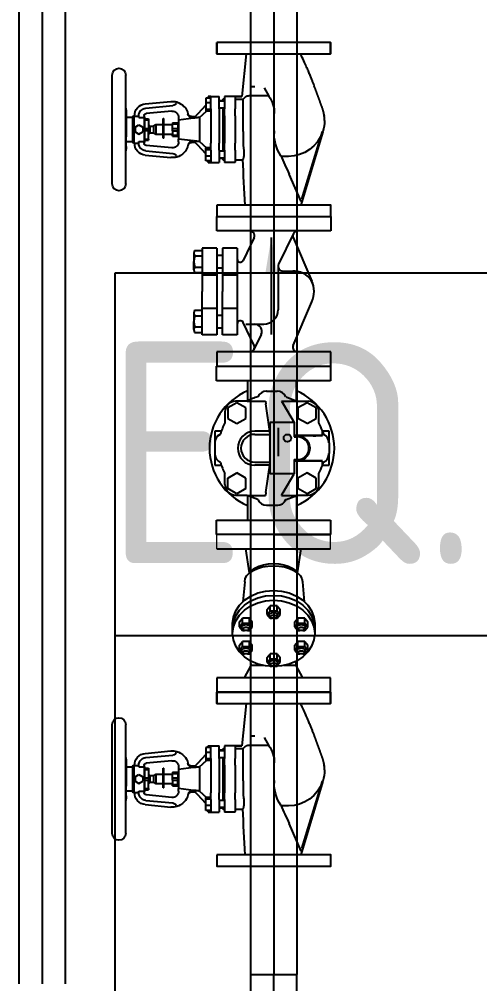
# Model space of a CAD drawing. Extents: x -681219 to -550379, y -242630 to -158199.
# Drawn here: x -637284 to -637035, y -220192 to -219670 of the extents above; entities that cross this region are included whole.
import ezdxf

# ---------------------------------------------------------------- set-up
doc = ezdxf.new("R2010")
doc.units = 0
doc.header["$LTSCALE"] = 1000
doc.layers.get('0').update_dxf_attribs({"linetype": 'CONTINUOUS'})
for name, color, linetype in [('______', 7, 'CONTINUOUS'), ('DOTE_油脂（黄）', 7, 'CONTINUOUS'), ('NEW1', 2, 'CONTINUOUS'), ('PIPE-油脂（黄）', 2, 'CONTINUOUS'), ('TEXT', 7, 'CONTINUOUS')]:
    doc.layers.add(name, color=color, linetype=linetype)
doc.layers.add('DIM', color=7, linetype='CONTINUOUS', lineweight=18)
doc.layers.add('DIＭ', color=7, linetype='CONTINUOUS', lineweight=15)
doc.styles.add('ISOCP', font='isocp.shx', dxfattribs={"bigfont": 'gbcbig.shx'})
doc.dimstyles.new('ISO-25', dxfattribs={"dimtxt": 2.5, "dimasz": 2.5, "dimexe": 1.25, "dimexo": 0.625, "dimtad": 1, "dimtxsty": 'Standard', "dimcen": 2.5, "dimadec": 0, "dimazin": 0, "dimtfac": 1, "dimtmove": 0, "dimatfit": 3, "dimfxl": 0, "dimarcsym": 0})

# ---------------------------------------------------------------- blocks, each defined once
blk = doc.blocks.new('A$C05D83735')
at = {"color": 7}
for p, q in [((0, 0.1), (0, 138.7)), ((17.6, 138.7), (17.6, 97.4)), ((175.1, 0), (175.1, 138.7)), ((175.1, 138.7), (192.6, 138.7)), ((192.6, 97.3), (192.6, 138.7)), ((192.6, 138.7), (192.6, 97.3)), ((101, 118.7), (93.4, 115.8)), ((107, 118.7), (99.4, 115.8)), ((108.9, 119.6), (101, 118.7)), ((113, 118.7), (105.4, 115.8)), ((114.9, 119.6), (107, 118.7)), ((120.9, 119.6), (108.9, 119.6)), ((120.9, 119.6), (113, 118.7)), ((128.9, 118.7), (120.9, 119.6)), ((136.5, 115.8), (128.9, 118.7)), ((57.6, 104.8), (82.1, 106.9)), ((86.4, 111.2), (80.2, 104.9)), ((92.4, 111.2), (86.2, 104.9)), ((93.4, 115.8), (86.4, 111.2)), ((98.4, 111.2), (92.3, 104.9)), ((99.4, 115.8), (92.4, 111.2)), ((105.4, 115.8), (98.4, 111.2)), ((106.6, 111.1), (102.2, 107.7)), ((102.2, 98.9), (102.2, 107.7)), ((108.3, 107.7), (102.2, 107.7)), ((112.7, 111.1), (106.6, 111.1)), ((112.7, 111.1), (108.3, 107.7)), ((108.3, 107.7), (108.3, 98.9)), ((110.8, 106.7), (110.4, 106)), ((111.2, 107.3), (110.8, 106.7)), ((111.6, 107.8), (111.2, 107.3)), ((112.2, 108.1), (111.6, 107.8)), ((112.7, 108.2), (112.2, 108.1)), ((112.7, 111.1), (117.1, 107.7)), ((114.6, 108.2), (112.7, 108.2)), ((114, 106.4), (113.7, 105.7)), ((114.3, 106.9), (114, 106.4)), ((114.6, 107.3), (114.3, 106.9)), ((115.2, 108.1), (114.6, 108.2)), ((115, 107.6), (114.6, 107.3)), ((115.4, 107.7), (115, 107.6)), ((115.7, 107.8), (115.2, 108.1)), ((115.7, 107.6), (115.4, 107.7)), ((116.1, 107.3), (115.7, 107.8)), ((116.1, 107.3), (115.7, 107.6)), ((116.2, 107.3), (116.1, 107.3)), ((116.4, 106.9), (116.1, 107.3)), ((116.7, 106.4), (116.4, 106.9)), ((117, 105.7), (116.7, 106.4)), ((117.1, 107.6), (117.1, 107.7)), ((117.1, 107.6), (117.1, 105.1)), ((135.3, 111.1), (130.9, 107.7)), ((137, 107.7), (130.9, 107.7)), ((130.9, 98.9), (130.9, 107.7)), ((141.4, 111.1), (135.3, 111.1)), ((143.5, 111.2), (136.5, 115.8)), ((141.4, 111.1), (137, 107.7)), ((137, 107.7), (137, 98.9)), ((139.5, 106.7), (139.2, 106)), ((139.9, 107.3), (139.5, 106.7)), ((140.4, 107.8), (139.9, 107.3)), ((140.9, 108.1), (140.4, 107.8)), ((141.4, 108.2), (140.9, 108.1)), ((141.4, 111.1), (145.8, 107.7)), ((143.4, 108.2), (141.4, 108.2)), ((142.7, 106.4), (142.5, 105.7)), ((143, 106.9), (142.7, 106.4)), ((143.3, 107.3), (143, 106.9)), ((143.7, 107.6), (143.3, 107.3)), ((143.9, 108.1), (143.4, 108.2)), ((149.6, 104.9), (143.5, 111.2)), ((144.1, 107.7), (143.7, 107.6)), ((144.4, 107.8), (143.9, 108.1)), ((144.5, 107.6), (144.1, 107.7)), ((144.8, 107.3), (144.4, 107.8)), ((144.8, 107.3), (144.5, 107.6)), ((144.9, 107.3), (144.8, 107.3)), ((145.2, 106.9), (144.8, 107.3)), ((145.5, 106.4), (145.2, 106.9)), ((145.7, 105.7), (145.5, 106.4)), ((145.9, 107.6), (145.8, 107.7)), ((145.9, 107.6), (145.9, 105.1)), ((46.8, 98.8), (17.6, 103.3)), ((17.6, 97.4), (17.6, 0)), ((17.6, 97.4), (17.6, 0)), ((44.1, 96.3), (41.1, 92.3)), ((43.9, 94.4), (41.4, 89.1)), ((46.8, 98.8), (43.9, 94.4)), ((44.1, 96.3), (46.8, 98.8)), ((50.2, 102.1), (46.8, 98.8)), ((53.8, 104.1), (50.2, 102.1)), ((50.2, 102.1), (50.2, 102.1)), ((57.6, 104.8), (53.8, 104.1)), ((75.2, 97.4), (71.4, 88.7)), ((80.2, 104.9), (75.2, 97.4)), ((81.2, 97.4), (77.4, 88.7)), ((86.2, 104.9), (81.2, 97.4)), ((87.2, 97.4), (83.5, 88.7)), ((92.3, 104.9), (87.2, 97.4)), ((102.2, 98.9), (106.6, 95.5)), ((108.3, 98.9), (102.2, 98.9)), ((112.7, 95.5), (106.6, 95.5)), ((108.3, 98.9), (112.7, 95.5)), ((110.2, 105.1), (110, 104.2)), ((110, 104.2), (110, 103.3)), ((110, 103.3), (110, 102.3)), ((110, 102.3), (110.2, 101.4)), ((110.4, 106), (110.2, 105.1)), ((110.2, 101.4), (110.4, 100.6)), ((110.4, 100.6), (110.8, 99.8)), ((110.8, 99.8), (111.2, 99.2)), ((111.2, 99.2), (111.6, 98.8)), ((111.6, 98.8), (112.2, 98.5)), ((112.2, 98.5), (112.7, 98.4)), ((117.1, 98.9), (112.7, 95.5)), ((114.6, 98.4), (112.7, 98.4)), ((113.6, 105), (113.4, 104.1)), ((113.4, 104.1), (113.4, 103.3)), ((113.4, 103.3), (113.4, 102.4)), ((113.4, 102.4), (113.6, 101.6)), ((113.7, 105.7), (113.6, 105)), ((113.6, 101.6), (113.7, 100.8)), ((113.7, 100.8), (114, 100.2)), ((114, 100.2), (114.3, 99.6)), ((114.3, 99.6), (114.6, 99.2)), ((114.6, 99.2), (115, 99)), ((114.6, 98.4), (115.2, 98.5)), ((115, 99), (115.4, 98.9)), ((115.2, 98.5), (115.7, 98.8)), ((115.4, 98.9), (115.7, 99)), ((115.7, 98.8), (116.1, 99.2)), ((115.7, 99), (116.1, 99.2)), ((116.1, 99.2), (116.4, 99.6)), ((116.1, 99.2), (116.2, 99.3)), ((116.1, 99.2), (116.2, 99.3)), ((116.4, 99.6), (116.7, 100.2)), ((116.7, 100.2), (117, 100.8)), ((117.2, 105), (117, 105.7)), ((117, 100.8), (117.2, 101.6)), ((117.1, 101.5), (117.1, 98.9)), ((117.1, 101.4), (117.1, 101.4)), ((117.1, 98.9), (117.1, 98.9)), ((117.3, 104.1), (117.2, 105)), ((117.2, 101.6), (117.3, 102.4)), ((117.3, 103.3), (117.3, 104.1)), ((117.3, 102.4), (117.3, 103.3)), ((130.9, 98.9), (135.3, 95.5)), ((137, 98.9), (130.9, 98.9)), ((141.4, 95.5), (135.3, 95.5)), ((137, 98.9), (141.4, 95.5)), ((138.8, 104.2), (138.7, 103.3)), ((138.7, 103.3), (138.8, 102.3)), ((138.9, 105.1), (138.8, 104.2)), ((138.8, 102.3), (138.9, 101.4)), ((139.2, 106), (138.9, 105.1)), ((138.9, 101.4), (139.2, 100.6)), ((139.2, 100.6), (139.5, 99.8)), ((139.5, 99.8), (139.9, 99.2)), ((139.9, 99.2), (140.4, 98.8)), ((140.4, 98.8), (140.9, 98.5)), ((140.9, 98.5), (141.4, 98.4)), ((145.8, 98.9), (141.4, 95.5)), ((143.4, 98.4), (141.4, 98.4)), ((142.2, 104.1), (142.1, 103.3)), ((142.1, 103.3), (142.2, 102.4)), ((142.3, 105), (142.2, 104.1)), ((142.2, 102.4), (142.3, 101.6)), ((142.5, 105.7), (142.3, 105)), ((142.3, 101.6), (142.5, 100.8)), ((142.5, 100.8), (142.7, 100.2)), ((142.7, 100.2), (143, 99.6)), ((143, 99.6), (143.3, 99.2)), ((143.3, 99.2), (143.7, 99)), ((143.4, 98.4), (143.9, 98.5)), ((143.7, 99), (144.1, 98.9)), ((143.9, 98.5), (144.4, 98.8)), ((144.1, 98.9), (144.5, 99)), ((144.4, 98.8), (144.8, 99.2)), ((144.5, 99), (144.8, 99.2)), ((144.8, 99.2), (145.2, 99.6)), ((144.8, 99.2), (144.9, 99.3)), ((144.8, 99.2), (144.9, 99.3)), ((145.2, 99.6), (145.5, 100.2)), ((145.5, 100.2), (145.7, 100.8)), ((145.9, 105), (145.7, 105.7)), ((145.7, 100.8), (145.9, 101.6)), ((145.8, 101.4), (145.8, 101.4)), ((145.8, 98.9), (145.9, 98.9)), ((146, 104.1), (145.9, 105)), ((145.9, 101.6), (146, 102.4)), ((145.9, 101.5), (145.9, 98.9)), ((146, 103.3), (146, 104.1)), ((146, 102.4), (146, 103.3)), ((154.7, 97.4), (149.6, 104.9)), ((158.4, 88.7), (154.7, 97.4)), ((160, 96.9), (154.7, 97.4)), ((175.1, 105), (160, 96.9)), ((160, 82.3), (160, 96.9)), ((192.6, 97.3), (192.6, 0)), ((192.6, 97.3), (192.6, 0)), ((38.7, 87.4), (36.9, 81.8)), ((39.6, 83), (38.5, 76.4)), ((41.1, 92.3), (38.7, 87.4)), ((41.4, 89.1), (39.6, 83)), ((71.4, 88.7), (69.1, 79.3)), ((71.1, 87.4), (71.1, 87.4)), ((77.4, 88.7), (75.1, 79.3)), ((83.5, 88.7), (81.2, 79.3)), ((160.7, 79.3), (158.4, 88.7)), ((35.8, 75.8), (35.4, 69.5)), ((36.9, 81.8), (35.8, 75.8)), ((38.5, 76.4), (38.1, 69.5)), ((69.1, 79.3), (68.3, 69.5)), ((75.1, 79.3), (74.4, 69.5)), ((81.2, 79.3), (80.4, 69.5)), ((91.7, 77.3), (87.3, 73.9)), ((87.3, 65.1), (87.3, 73.9)), ((93.4, 73.9), (87.3, 73.9)), ((97.8, 77.3), (91.7, 77.3)), ((97.8, 77.3), (93.4, 73.9)), ((93.4, 73.9), (93.4, 65.1)), ((95.3, 71.4), (95.1, 70.4)), ((95.6, 72.2), (95.3, 71.4)), ((95.9, 72.9), (95.6, 72.2)), ((96.3, 73.5), (95.9, 72.9)), ((96.8, 74), (96.3, 73.5)), ((97.3, 74.3), (96.8, 74)), ((97.8, 74.4), (97.3, 74.3)), ((97.8, 77.3), (102.2, 73.9)), ((99.7, 74.4), (97.8, 74.4)), ((98.7, 71.2), (98.5, 70.3)), ((98.8, 71.9), (98.7, 71.2)), ((99.1, 72.6), (98.8, 71.9)), ((99.4, 73.1), (99.1, 72.6)), ((99.7, 73.5), (99.4, 73.1)), ((100.3, 74.3), (99.7, 74.4)), ((100.1, 73.8), (99.7, 73.5)), ((100.5, 73.9), (100.1, 73.8)), ((100.8, 74), (100.3, 74.3)), ((100.8, 73.8), (100.5, 73.9)), ((101.2, 73.5), (100.8, 74)), ((101.2, 73.5), (100.8, 73.8)), ((101.3, 73.5), (101.2, 73.5)), ((101.5, 73.1), (101.2, 73.5)), ((101.8, 72.6), (101.5, 73.1)), ((102.1, 71.9), (101.8, 72.6)), ((102.3, 71.2), (102.1, 71.9)), ((102.2, 73.8), (102.2, 73.9)), ((102.2, 73.8), (102.2, 71.3)), ((102.4, 70.3), (102.3, 71.2)), ((150.2, 77.3), (145.8, 73.9)), ((145.8, 65.1), (145.8, 73.9)), ((151.9, 73.9), (145.8, 73.9)), ((156.3, 77.3), (150.2, 77.3)), ((156.3, 77.3), (151.9, 73.9)), ((151.9, 73.9), (151.9, 65.1)), ((153.8, 71.4), (153.7, 70.4)), ((154.1, 72.2), (153.8, 71.4)), ((154.4, 72.9), (154.1, 72.2)), ((154.8, 73.5), (154.4, 72.9)), ((155.3, 74), (154.8, 73.5)), ((155.8, 74.3), (155.3, 74)), ((156.3, 74.4), (155.8, 74.3)), ((156.3, 77.3), (160.7, 73.9)), ((158.3, 74.4), (156.3, 74.4)), ((157.2, 71.2), (157.1, 70.3)), ((157.4, 71.9), (157.2, 71.2)), ((157.6, 72.6), (157.4, 71.9)), ((157.9, 73.1), (157.6, 72.6)), ((158.2, 73.5), (157.9, 73.1)), ((158.6, 73.8), (158.2, 73.5)), ((158.8, 74.3), (158.3, 74.4)), ((159, 73.9), (158.6, 73.8)), ((159.3, 74), (158.8, 74.3)), ((159.4, 73.8), (159, 73.9)), ((159.7, 73.5), (159.3, 74)), ((159.7, 73.5), (159.4, 73.8)), ((159.8, 73.5), (159.7, 73.5)), ((160.1, 73.1), (159.7, 73.5)), ((160.4, 72.6), (160.1, 73.1)), ((160.6, 71.9), (160.4, 72.6)), ((160.8, 71.2), (160.6, 71.9)), ((161.5, 69.5), (160.7, 79.3)), ((160.8, 73.8), (160.7, 73.9)), ((160.8, 73.8), (160.8, 71.3)), ((160.9, 70.3), (160.8, 71.2)), ((0, 69.5), (0, 0)), ((35.4, 69.5), (35.8, 63.2)), ((35.8, 63.2), (36.9, 57.2)), ((38.1, 69.5), (38.5, 62.6)), ((38.5, 62.6), (39.6, 56)), ((68.3, 69.5), (69.1, 59.7)), ((69.1, 59.7), (71.4, 50.3)), ((74.4, 69.5), (75.1, 59.7)), ((75.1, 59.7), (77.4, 50.3)), ((80.4, 69.5), (81.2, 59.7)), ((81.2, 59.7), (83.5, 50.3)), ((87.3, 65.1), (91.7, 61.7)), ((93.4, 65.1), (87.3, 65.1)), ((97.8, 61.7), (91.7, 61.7)), ((93.4, 65.1), (97.8, 61.7)), ((95.1, 70.4), (95.1, 69.5)), ((95.1, 69.5), (95.1, 68.5)), ((95.1, 68.5), (95.3, 67.6)), ((95.3, 67.6), (95.6, 66.8)), ((95.6, 66.8), (95.9, 66)), ((95.9, 66), (96.3, 65.4)), ((96.3, 65.4), (96.8, 65)), ((96.8, 65), (97.3, 64.7)), ((97.3, 64.7), (97.8, 64.6)), ((102.2, 65.1), (97.8, 61.7)), ((99.7, 64.6), (97.8, 64.6)), ((98.5, 70.3), (98.5, 69.5)), ((98.5, 69.5), (98.5, 68.6)), ((98.5, 68.6), (98.7, 67.8)), ((98.7, 67.8), (98.8, 67.1)), ((98.8, 67.1), (99.1, 66.4)), ((99.1, 66.4), (99.4, 65.8)), ((99.4, 65.8), (99.7, 65.4)), ((99.7, 65.4), (100.1, 65.2)), ((99.7, 64.6), (100.3, 64.7)), ((100.1, 65.2), (100.5, 65.1)), ((100.3, 64.7), (100.8, 65)), ((100.5, 65.1), (100.8, 65.2)), ((100.8, 65), (101.2, 65.4)), ((100.8, 65.2), (101.2, 65.4)), ((101.2, 65.4), (101.5, 65.8)), ((101.2, 65.4), (101.3, 65.5)), ((101.2, 65.4), (101.3, 65.5)), ((101.5, 65.8), (101.8, 66.4)), ((101.8, 66.4), (102.1, 67.1)), ((102.1, 67.1), (102.3, 67.8)), ((102.2, 67.7), (102.2, 65.2)), ((102.2, 67.6), (102.2, 67.6)), ((102.2, 65.1), (102.2, 65.2)), ((102.3, 67.8), (102.4, 68.6)), ((102.4, 69.5), (102.4, 70.3)), ((102.4, 68.6), (102.4, 69.5)), ((145.8, 65.1), (150.2, 61.7)), ((151.9, 65.1), (145.8, 65.1)), ((156.3, 61.7), (150.2, 61.7)), ((151.9, 65.1), (156.3, 61.7)), ((153.7, 70.4), (153.6, 69.5)), ((153.6, 69.5), (153.7, 68.5)), ((153.7, 68.5), (153.8, 67.6)), ((153.8, 67.6), (154.1, 66.8)), ((154.1, 66.8), (154.4, 66)), ((154.4, 66), (154.8, 65.4)), ((154.8, 65.4), (155.3, 65)), ((155.3, 65), (155.8, 64.7)), ((155.8, 64.7), (156.3, 64.6)), ((160.7, 65.1), (156.3, 61.7)), ((158.3, 64.6), (156.3, 64.6)), ((157.1, 70.3), (157, 69.5)), ((157, 69.5), (157.1, 68.6)), ((157.1, 68.6), (157.2, 67.8)), ((157.2, 67.8), (157.4, 67.1)), ((157.4, 67.1), (157.6, 66.4)), ((157.6, 66.4), (157.9, 65.8)), ((157.9, 65.8), (158.2, 65.4)), ((158.2, 65.4), (158.6, 65.2)), ((158.3, 64.6), (158.8, 64.7)), ((158.4, 50.3), (160.7, 59.7)), ((158.6, 65.2), (159, 65.1)), ((158.8, 64.7), (159.3, 65)), ((159, 65.1), (159.4, 65.2)), ((159.3, 65), (159.7, 65.4)), ((159.4, 65.2), (159.7, 65.4)), ((159.7, 65.4), (160.1, 65.8)), ((159.7, 65.4), (159.8, 65.5)), ((159.7, 65.4), (159.8, 65.5)), ((160.1, 65.8), (160.4, 66.4)), ((160.4, 66.4), (160.6, 67.1)), ((160.6, 67.1), (160.8, 67.8)), ((160.7, 59.7), (161.5, 69.5)), ((160.7, 67.6), (160.7, 67.6)), ((160.7, 65.1), (160.8, 65.2)), ((160.8, 67.8), (160.9, 68.6)), ((160.8, 67.7), (160.8, 65.2)), ((160.9, 69.5), (160.9, 70.3)), ((160.9, 68.6), (160.9, 69.5)), ((36.9, 57.2), (38.7, 51.6)), ((38.7, 51.6), (41.1, 46.7)), ((39.6, 56), (41.4, 49.9)), ((41.4, 49.9), (43.9, 44.6)), ((71.1, 51.6), (71.1, 51.6)), ((71.4, 50.3), (75.2, 41.6)), ((77.4, 50.3), (81.2, 41.6)), ((83.5, 50.3), (87.2, 41.6)), ((154.7, 41.6), (158.4, 50.3)), ((160, 42.1), (160, 56.7)), ((46.8, 40.2), (17.6, 35.7)), ((41.1, 46.7), (44.1, 42.7)), ((43.9, 44.6), (46.8, 40.2)), ((44.1, 42.7), (46.8, 40.2)), ((46.8, 40.2), (50.2, 36.9)), ((50.2, 36.9), (53.8, 34.9)), ((75.2, 41.6), (80.2, 34)), ((81.2, 41.6), (86.2, 34)), ((87.2, 41.6), (92.3, 34)), ((106.6, 43.5), (102.2, 40.1)), ((102.2, 31.3), (102.2, 40.1)), ((108.3, 40.1), (102.2, 40.1)), ((112.7, 43.5), (106.6, 43.5)), ((112.7, 43.5), (108.3, 40.1)), ((108.3, 40.1), (108.3, 31.3)), ((110.2, 37.6), (110, 36.7)), ((110, 36.7), (110, 35.7)), ((110, 35.7), (110, 34.8)), ((110.4, 38.4), (110.2, 37.6)), ((110.8, 39.2), (110.4, 38.4)), ((111.2, 39.8), (110.8, 39.2)), ((111.6, 40.2), (111.2, 39.8)), ((112.2, 40.5), (111.6, 40.2)), ((112.7, 40.6), (112.2, 40.5)), ((112.7, 43.5), (117.1, 40.1)), ((114.6, 40.6), (112.7, 40.6)), ((113.6, 37.4), (113.4, 36.6)), ((113.4, 36.6), (113.4, 35.7)), ((113.4, 35.7), (113.4, 34.8)), ((113.7, 38.1), (113.6, 37.4)), ((114, 38.8), (113.7, 38.1)), ((114.3, 39.4), (114, 38.8)), ((114.6, 39.8), (114.3, 39.4)), ((115.2, 40.5), (114.6, 40.6)), ((115, 40), (114.6, 39.8)), ((115.4, 40.1), (115, 40)), ((115.7, 40.2), (115.2, 40.5)), ((115.7, 40), (115.4, 40.1)), ((116.1, 39.8), (115.7, 40.2)), ((116.1, 39.8), (115.7, 40)), ((116.2, 39.7), (116.1, 39.8)), ((116.4, 39.4), (116.1, 39.8)), ((116.7, 38.8), (116.4, 39.4)), ((117, 38.1), (116.7, 38.8)), ((117.2, 37.4), (117, 38.1)), ((117.1, 40), (117.1, 40.1)), ((117.1, 40), (117.1, 37.5)), ((117.3, 36.6), (117.2, 37.4)), ((117.3, 35.7), (117.3, 36.6)), ((117.3, 34.8), (117.3, 35.7)), ((135.3, 43.5), (130.9, 40.1)), ((137, 40.1), (130.9, 40.1)), ((130.9, 31.3), (130.9, 40.1)), ((141.4, 43.5), (135.3, 43.5)), ((141.4, 43.5), (137, 40.1)), ((137, 40.1), (137, 31.3)), ((138.8, 36.7), (138.7, 35.7)), ((138.7, 35.7), (138.8, 34.8)), ((138.9, 37.6), (138.8, 36.7)), ((139.2, 38.4), (138.9, 37.6)), ((139.5, 39.2), (139.2, 38.4)), ((139.9, 39.8), (139.5, 39.2)), ((140.4, 40.2), (139.9, 39.8)), ((140.9, 40.5), (140.4, 40.2)), ((141.4, 40.6), (140.9, 40.5)), ((141.4, 43.5), (145.8, 40.1)), ((143.4, 40.6), (141.4, 40.6)), ((142.2, 36.6), (142.1, 35.7)), ((142.1, 35.7), (142.2, 34.8)), ((142.3, 37.4), (142.2, 36.6)), ((142.5, 38.1), (142.3, 37.4)), ((142.7, 38.8), (142.5, 38.1)), ((143, 39.4), (142.7, 38.8)), ((143.3, 39.8), (143, 39.4)), ((143.7, 40), (143.3, 39.8)), ((143.9, 40.5), (143.4, 40.6)), ((144.1, 40.1), (143.7, 40)), ((144.4, 40.2), (143.9, 40.5)), ((144.5, 40), (144.1, 40.1)), ((144.8, 39.8), (144.4, 40.2)), ((144.8, 39.8), (144.5, 40)), ((144.9, 39.7), (144.8, 39.8)), ((145.2, 39.4), (144.8, 39.8)), ((145.5, 38.8), (145.2, 39.4)), ((145.7, 38.1), (145.5, 38.8)), ((145.9, 37.4), (145.7, 38.1)), ((145.9, 40), (145.8, 40.1)), ((145.9, 40), (145.9, 37.5)), ((146, 36.6), (145.9, 37.4)), ((146, 35.7), (146, 36.6)), ((146, 34.8), (146, 35.7)), ((149.6, 34), (154.7, 41.6)), ((160, 42.1), (154.9, 42.1)), ((175.1, 34), (160, 42.1)), ((53.8, 34.9), (57.6, 34.2)), ((57.6, 34.2), (82.1, 32.1)), ((80.2, 34), (86.4, 27.8)), ((86.2, 34), (92.4, 27.8)), ((86.4, 27.8), (93.4, 23.2)), ((92.3, 34), (98.4, 27.8)), ((92.4, 27.8), (99.4, 23.2)), ((98.4, 27.8), (105.4, 23.2)), ((102.2, 31.3), (106.6, 27.9)), ((108.3, 31.3), (102.2, 31.3)), ((112.7, 27.9), (106.6, 27.9)), ((108.3, 31.3), (112.7, 27.9)), ((110, 34.8), (110.2, 33.8)), ((110.2, 33.8), (110.4, 33)), ((110.4, 33), (110.8, 32.3)), ((110.8, 32.3), (111.2, 31.7)), ((111.2, 31.7), (111.6, 31.2)), ((111.6, 31.2), (112.2, 30.9)), ((112.2, 30.9), (112.7, 30.8)), ((117.1, 31.3), (112.7, 27.9)), ((114.6, 30.8), (112.7, 30.8)), ((113.4, 34.8), (113.6, 34)), ((113.6, 34), (113.7, 33.3)), ((113.7, 33.3), (114, 32.6)), ((114, 32.6), (114.3, 32.1)), ((114.3, 32.1), (114.6, 31.7)), ((114.6, 31.7), (115, 31.4)), ((114.6, 30.8), (115.2, 30.9)), ((115, 31.4), (115.4, 31.3)), ((115.2, 30.9), (115.7, 31.2)), ((115.4, 31.3), (115.7, 31.4)), ((115.7, 31.2), (116.1, 31.7)), ((115.7, 31.4), (116.1, 31.7)), ((116.1, 31.7), (116.4, 32.1)), ((116.1, 31.7), (116.2, 31.7)), ((116.1, 31.7), (116.2, 31.7)), ((116.4, 32.1), (116.7, 32.6)), ((116.7, 32.6), (117, 33.3)), ((117, 33.3), (117.2, 34)), ((117.1, 33.9), (117.1, 31.4)), ((117.1, 33.8), (117.1, 33.8)), ((117.1, 31.3), (117.1, 31.4)), ((117.2, 34), (117.3, 34.8)), ((130.9, 31.3), (135.3, 27.9)), ((137, 31.3), (130.9, 31.3)), ((141.4, 27.9), (135.3, 27.9)), ((136.5, 23.2), (143.5, 27.8)), ((137, 31.3), (141.4, 27.9)), ((138.8, 34.8), (138.9, 33.8)), ((138.9, 33.8), (139.2, 33)), ((139.2, 33), (139.5, 32.3)), ((139.5, 32.3), (139.9, 31.7)), ((139.9, 31.7), (140.4, 31.2)), ((140.4, 31.2), (140.9, 30.9)), ((140.9, 30.9), (141.4, 30.8)), ((145.8, 31.3), (141.4, 27.9)), ((143.4, 30.8), (141.4, 30.8)), ((142.2, 34.8), (142.3, 34)), ((142.3, 34), (142.5, 33.3)), ((142.5, 33.3), (142.7, 32.6)), ((142.7, 32.6), (143, 32.1)), ((143, 32.1), (143.3, 31.7)), ((143.3, 31.7), (143.7, 31.4)), ((143.4, 30.8), (143.9, 30.9)), ((143.5, 27.8), (149.6, 34)), ((143.7, 31.4), (144.1, 31.3)), ((143.9, 30.9), (144.4, 31.2)), ((144.1, 31.3), (144.5, 31.4)), ((144.4, 31.2), (144.8, 31.7)), ((144.5, 31.4), (144.8, 31.7)), ((144.8, 31.7), (145.2, 32.1)), ((144.8, 31.7), (144.9, 31.7)), ((144.8, 31.7), (144.9, 31.7)), ((145.2, 32.1), (145.5, 32.6)), ((145.5, 32.6), (145.7, 33.3)), ((145.7, 33.3), (145.9, 34)), ((145.8, 33.8), (145.8, 33.8)), ((145.8, 31.3), (145.9, 31.4)), ((145.9, 34), (146, 34.8)), ((145.9, 33.9), (145.9, 31.4)), ((93.4, 23.2), (101, 20.3)), ((99.4, 23.2), (107, 20.3)), ((101, 20.3), (108.9, 19.3)), ((105.4, 23.2), (113, 20.3)), ((107, 20.3), (114.9, 19.3)), ((108.9, 19.3), (120.9, 19.3)), ((113, 20.3), (120.9, 19.3)), ((120.9, 19.3), (128.9, 20.3)), ((128.9, 20.3), (136.5, 23.2)), ((192.6, 0), (175.1, 0))]:
    blk.add_line(p, q, dxfattribs=at)
at = {"layer": 'DIＭ'}
for p, q in [((17.6, 138.7), (0, 138.7)), ((17.6, 0), (0, 0))]:
    blk.add_line(p, q, dxfattribs=at)
blk = doc.blocks.new('SAD2')
at = {"color": 7, "linetype": 'Continuous'}
for p, q in [((-637376.4, -173093.3), (-637657.3, -173093.3)), ((-637376.4, -173128), (-637657.3, -173128)), ((-637572, -173128), (-637564.5, -173129.6)), ((-637568.4, -173128), (-637560.6, -173129.6)), ((-637560.6, -173129.6), (-637564.5, -173129.6)), ((-637560.2, -173129.6), (-637560.6, -173129.6)), ((-637560.2, -173128), (-637560.2, -173129.6)), ((-637560.2, -173129.6), (-637535.8, -173129.6)), ((-637548.4, -173129.6), (-637548.4, -173145.7)), ((-637535.8, -173128), (-637535.8, -173129.6)), ((-637535.8, -173129.6), (-637498, -173129.6)), ((-637535.8, -173129.6), (-637535.8, -173129.6)), ((-637497.9, -173129.6), (-637498, -173129.6)), ((-637497.9, -173128), (-637497.9, -173129.6)), ((-637473.5, -173129.6), (-637497.9, -173129.6)), ((-637485.3, -173145.7), (-637485.3, -173129.6)), ((-637473.5, -173128), (-637473.5, -173129.6)), ((-637473.5, -173129.6), (-637473.1, -173129.6)), ((-637465.3, -173128), (-637473.1, -173129.6)), ((-637473.1, -173129.6), (-637469.2, -173129.6)), ((-637469.2, -173129.6), (-637461.8, -173128)), ((-637550.7, -173145.7), (-637552.4, -173148.6)), ((-637552.4, -173148.6), (-637481.4, -173148.6)), ((-637552.4, -173148.6), (-637552.4, -173150.7)), ((-637551.6, -173150.7), (-637551.6, -173161.8)), ((-637550.7, -173145.7), (-637483, -173145.7)), ((-637522.8, -173152), (-637528.7, -173162.2)), ((-637522.8, -173152), (-637510.9, -173152)), ((-637510.9, -173152), (-637505, -173162.2)), ((-637481.4, -173148.6), (-637483, -173145.7)), ((-637482.1, -173150.7), (-637482.1, -173161.8)), ((-637481.4, -173150.7), (-637481.4, -173148.6)), ((-637583, -173178.6), (-637589.3, -173244.5)), ((-637572, -173179.6), (-637578.6, -173249.4)), ((-637548, -173175.9), (-637550.2, -173176.4)), ((-637484.9, -173177.2), (-637548.9, -173177.2)), ((-637548, -173162.2), (-637548, -173175.9)), ((-637548, -173175.9), (-637485.7, -173175.9)), ((-637544.5, -173177.2), (-637544.5, -173186.7)), ((-637541.6, -173177.2), (-637541.6, -173186.7)), ((-637528.7, -173162.2), (-637522.8, -173172.5)), ((-637522.8, -173172.5), (-637510.9, -173172.5)), ((-637519.7, -173177.2), (-637519.7, -173186.7)), ((-637514, -173177.2), (-637514, -173186.7)), ((-637505, -173162.2), (-637510.9, -173172.5)), ((-637492.1, -173177.2), (-637492.1, -173186.7)), ((-637489.2, -173177.2), (-637489.2, -173186.7)), ((-637485.7, -173162.2), (-637485.7, -173175.9)), ((-637485.7, -173175.9), (-637483.5, -173176.4)), ((-637461.7, -173179.6), (-637455.1, -173249.4)), ((-637450.7, -173178.6), (-637444.4, -173244.5)), ((-637564.1, -173246.9), (-637557.9, -173180.9)), ((-637544.5, -173186.7), (-637541.6, -173186.7)), ((-637541.6, -173186.7), (-637519.7, -173186.7)), ((-637529.6, -173186.7), (-637525.9, -173190.3)), ((-637525.9, -173199.6), (-637529.5, -173205.7)), ((-637525.9, -173190.3), (-637507.8, -173190.3)), ((-637525.9, -173190.3), (-637525.9, -173199.6)), ((-637525.9, -173199.6), (-637507.8, -173199.6)), ((-637519.7, -173186.7), (-637514, -173186.7)), ((-637492.1, -173186.7), (-637514, -173186.7)), ((-637507.8, -173190.3), (-637504.1, -173186.7)), ((-637507.8, -173199.6), (-637507.8, -173190.3)), ((-637504.2, -173205.7), (-637507.8, -173199.6)), ((-637492.1, -173186.7), (-637489.2, -173186.7)), ((-637469.6, -173246.9), (-637475.9, -173180.9)), ((-637495.4, -173224.2), (-637545.1, -173224.2)), ((-637545.1, -173224.2), (-637545.1, -173226.6)), ((-637495.4, -173226.6), (-637545.1, -173226.6)), ((-637529.5, -173205.7), (-637504.2, -173205.7)), ((-637529.5, -173205.7), (-637529.5, -173224)), ((-637529.5, -173224), (-637504.2, -173224)), ((-637529.5, -173226.6), (-637529.5, -173248.2)), ((-637527.1, -173224), (-637527.1, -173224.2)), ((-637506.6, -173224.2), (-637506.6, -173224)), ((-637504.2, -173224), (-637504.2, -173205.7)), ((-637504.2, -173248.2), (-637504.2, -173226.6)), ((-637494.2, -173224.2), (-637495.4, -173224.2)), ((-637494.2, -173226.6), (-637495.4, -173226.6)), ((-637494.2, -173226.6), (-637494.2, -173224.2)), ((-637534.2, -173248.2), (-637531.2, -173248.2)), ((-637534.2, -173248.2), (-637534.2, -173262.4)), ((-637531.2, -173248.2), (-637531.2, -173262.4)), ((-637519.9, -173248.2), (-637531.2, -173248.2)), ((-637513.8, -173248.2), (-637519.9, -173248.2)), ((-637519.9, -173248.2), (-637519.9, -173262.4)), ((-637513.8, -173248.2), (-637502.5, -173248.2)), ((-637513.8, -173248.2), (-637513.8, -173262.4)), ((-637502.5, -173248.2), (-637502.5, -173262.4)), ((-637499.5, -173248.2), (-637502.5, -173248.2)), ((-637499.5, -173248.2), (-637499.5, -173262.4)), ((-637548.4, -173264.2), (-637541.3, -173264.2)), ((-637546.2, -173302.7), (-637541.3, -173264.2)), ((-637541.3, -173264.2), (-637492.4, -173264.2)), ((-637534.2, -173262.4), (-637531.2, -173262.4)), ((-637534.2, -173262.4), (-637534.2, -173264.2)), ((-637531.2, -173262.4), (-637525.5, -173262.4)), ((-637525.5, -173262.4), (-637519.9, -173262.4)), ((-637513.8, -173262.4), (-637519.9, -173262.4)), ((-637508.2, -173262.4), (-637513.8, -173262.4)), ((-637502.5, -173262.4), (-637508.2, -173262.4)), ((-637499.5, -173262.4), (-637502.5, -173262.4)), ((-637499.5, -173264.2), (-637499.5, -173262.4)), ((-637487.6, -173302.7), (-637492.4, -173264.2)), ((-637485.3, -173264.2), (-637492.4, -173264.2)), ((-637579.8, -173334.2), (-637546.3, -173303.5)), ((-637550.8, -173301.2), (-637551.5, -173308.3)), ((-637453.9, -173334.2), (-637487.5, -173303.5)), ((-637482.2, -173308.3), (-637483, -173301.2)), ((-637548, -173318), (-637564.3, -173336.1)), ((-637548, -173318), (-637485.7, -173318)), ((-637485.7, -173318), (-637469.4, -173336.1)), ((-637601.9, -173340.5), (-637602.1, -173340.5)), ((-637602.1, -173340.5), (-637602.1, -173368.9)), ((-637601.9, -173346.9), (-637601.9, -173340.5)), ((-637601.9, -173340.5), (-637597.7, -173340.5)), ((-637601.9, -173346.9), (-637601.5, -173346.9)), ((-637570, -173346.9), (-637601.5, -173346.9)), ((-637597.7, -173346.9), (-637597.7, -173334.2)), ((-637597.7, -173334.2), (-637585.5, -173334.2)), ((-637585.5, -173334.2), (-637568.8, -173334.2)), ((-637585.5, -173346.9), (-637585.5, -173334.2)), ((-637570, -173346.9), (-637552.2, -173346.9)), ((-637568.8, -173346.9), (-637568.8, -173334.2)), ((-637568.8, -173334.2), (-637564.3, -173334.2)), ((-637564.3, -173346.9), (-637564.3, -173334.2)), ((-637552.2, -173346.9), (-637481.5, -173346.9)), ((-637463.7, -173346.9), (-637481.5, -173346.9)), ((-637469.4, -173346.9), (-637469.4, -173334.2)), ((-637464.9, -173334.2), (-637469.4, -173334.2)), ((-637448.2, -173334.2), (-637464.9, -173334.2)), ((-637464.9, -173346.9), (-637464.9, -173334.2)), ((-637463.7, -173346.9), (-637432.2, -173346.9)), ((-637436, -173334.2), (-637448.2, -173334.2)), ((-637448.2, -173346.9), (-637448.2, -173334.2)), ((-637436, -173346.9), (-637436, -173334.2)), ((-637431.8, -173340.5), (-637436, -173340.5)), ((-637431.8, -173346.9), (-637432.2, -173346.9)), ((-637431.8, -173346.9), (-637431.8, -173340.5)), ((-637431.8, -173340.5), (-637431.6, -173340.5)), ((-637431.6, -173340.5), (-637431.6, -173368.9)), ((-637711.8, -173362.4), (-637740.9, -173362.4)), ((-637711.8, -173362.4), (-637711.8, -173655.9)), ((-637601.5, -173368.9), (-637602.1, -173368.9)), ((-637570, -173368.9), (-637601.5, -173368.9)), ((-637590.5, -173379.3), (-637595.8, -173379.3)), ((-637595.8, -173379.3), (-637595.8, -173382.9)), ((-637591.7, -173368.9), (-637591.7, -173379.3)), ((-637590.5, -173368.9), (-637590.5, -173382.9)), ((-637571.6, -173382.9), (-637571.6, -173368.9)), ((-637462.2, -173379.3), (-637571.6, -173379.3)), ((-637570, -173368.9), (-637552.2, -173368.9)), ((-637552.2, -173368.9), (-637481.5, -173368.9)), ((-637463.7, -173368.9), (-637481.5, -173368.9)), ((-637463.7, -173368.9), (-637432.2, -173368.9)), ((-637462.2, -173368.9), (-637462.2, -173382.9)), ((-637443.2, -173382.9), (-637443.2, -173368.9)), ((-637438, -173379.3), (-637443.2, -173379.3)), ((-637442.1, -173379.3), (-637442.1, -173368.9)), ((-637438, -173382.9), (-637438, -173379.3)), ((-637432.2, -173368.9), (-637431.6, -173368.9)), ((-637602.1, -173382.9), (-637601, -173382.9)), ((-637602.1, -173427), (-637602.1, -173382.9)), ((-637601, -173382.9), (-637569.9, -173382.9)), ((-637552.4, -173382.9), (-637569.9, -173382.9)), ((-637552.4, -173382.9), (-637481.3, -173382.9)), ((-637463.9, -173382.9), (-637481.3, -173382.9)), ((-637463.9, -173382.9), (-637432.7, -173382.9)), ((-637432.7, -173382.9), (-637431.6, -173382.9)), ((-637431.6, -173409.7), (-637431.6, -173382.9)), ((-637711.8, -173438.4), (-637602, -173427)), ((-637601, -173409.7), (-637602, -173409.7)), ((-637602, -173409.7), (-637602, -173427)), ((-637601, -173409.7), (-637569.9, -173409.7)), ((-637595.5, -173409.7), (-637595.5, -173430.7)), ((-637552.4, -173409.7), (-637569.9, -173409.7)), ((-637552.4, -173409.7), (-637481.3, -173409.7)), ((-637463.9, -173409.7), (-637481.3, -173409.7)), ((-637463.9, -173409.7), (-637432.7, -173409.7)), ((-637438, -173429.3), (-637438, -173409.7)), ((-637431.6, -173409.7), (-637432.7, -173409.7)), ((-637627.3, -173460.2), (-637627.3, -173449.2)), ((-637603.4, -173491.8), (-637603.4, -173446)), ((-637512, -173430.7), (-637595.5, -173430.7)), ((-637624.2, -173484.4), (-637602.8, -173496.6)), ((-637602.8, -173496.6), (-637603.4, -173491.8)), ((-637512.7, -173510.7), (-637558.4, -173510.7)), ((-637513.2, -173510.7), (-637506.3, -173510.8)), ((-637447.7, -173547), (-637447.7, -173529.6)), ((-637331, -173580), (-637402.1, -173548.7)), ((-637337.7, -173581.7), (-637511.4, -173635.2)), ((-637511.3, -173635.4), (-637321.7, -173579)), ((-637511.4, -173635.2), (-637511.3, -173635.4)), ((-637740.9, -173655.9), (-637711.8, -173655.9))]:
    blk.add_line(p, q, dxfattribs=at)
for points in [[(-637740.9, -173362.4), (-637711.8, -173362.4), (-637711.8, -173655.9), (-637740.9, -173655.9)], [(-637321.7, -173362.5), (-637292.5, -173362.5), (-637292.5, -173656), (-637321.7, -173656)]]:
    blk.add_lwpolyline(points, close=True, dxfattribs=at)
for centre, radius, start, end in [((-637657.3, -173110.7), 17.4, 90, 270), ((-637376.4, -173110.7), 17.4, 270, 90), ((-637552.4, -173181.5), 30.8, 88.6405, 174.5715), ((-637481.4, -173181.5), 30.8, 5.4285, 91.3595), ((-637552.4, -173181.5), 19.7, 77.1445, 174.5715), ((-637552.4, -173181.5), 5.52, 67.4104, 174.5715), ((-637552.4, -173181.5), 5.52, 50.4823, 67.4104), ((-637481.4, -173181.5), 19.7, 5.4285, 102.8555), ((-637481.4, -173181.5), 5.52, 114.5537, 129.5177), ((-637481.4, -173181.5), 5.52, 5.4285, 112.5896), ((-637548.4, -173248.4), 41, 174.5715, 195.4356), ((-637589.6, -173248.4), 11, 278.6679, 354.5715), ((-637548.4, -173248.4), 15.8, 174.5715, 270), ((-637485.3, -173248.4), 15.8, 270, 5.4285), ((-637444.1, -173248.4), 11, 185.4285, 261.3321), ((-637485.3, -173248.4), 41, 344.5644, 5.4285), ((-637548.4, -173248.4), 41, 195.4356, 257.4898), ((-637485.3, -173248.4), 41, 282.5102, 344.5644), ((-637559.9, -173301.9), 13.8, 356.9698, 79.1793), ((-637536.3, -176485.3), 3056.8, 85.9749, 88.1941), ((-637560.2, -173439.7), 71, 233.1761, 271.4502), ((-637504.9, -173609.1), 98.7, 55.7449, 95.0743), ((-636205.9, -170837.1), 2963.8, 245.1918, 246.1961), ((-637466.6, -173529.6), 18.9, 0.0002, 3.054), ((-637540.5, -173547), 92.8, 288.3133, 0), ((-637540.5, -173547), 93.1, 270.0036, 288.3114)]:
    blk.add_arc(centre, radius, start, end, dxfattribs=at)
for points, degree, knots in [([(-637553.8, -173289.8), (-637554, -173289.9), (-637554.3, -173290.1), (-637553.7, -173291), (-637552.9, -173292.3), (-637552, -173294.1), (-637551.2, -173296.2), (-637550.6, -173298.7), (-637550.7, -173300.3), (-637550.8, -173301.2)], 3, [0.0533736, 0.0533736, 0.0533736, 0.0533736, 0.2130389, 0.3882907, 0.5379439, 0.667577, 0.7839153, 0.89324, 1, 1, 1, 1]), ([(-637548, -173318), (-637547.9, -173316.8), (-637547.7, -173315.6), (-637547.6, -173314.3), (-637547.4, -173313.1), (-637547.3, -173311.9), (-637547.1, -173310.7), (-637547, -173309.5), (-637546.8, -173308.3), (-637546.7, -173307.1), (-637546.5, -173305.9), (-637546.4, -173304.7), (-637546.3, -173303.5)], 3, [0, 0, 0, 0, 0.25, 0.25, 0.25, 0.5, 0.5, 0.5, 0.75, 0.75, 0.75, 1, 1, 1, 1]), ([(-637487.6, -173302.7), (-637487.7, -173301.5), (-637487.6, -173300.2), (-637487.5, -173299), (-637487.1, -173297.8), (-637486.7, -173296.6), (-637486.1, -173295.5), (-637485.5, -173294.5), (-637484.7, -173293.5), (-637483.9, -173292.6), (-637483, -173291.7), (-637482, -173290.9), (-637481, -173290.3), (-637479.9, -173289.6), (-637478.8, -173289.2), (-637477.6, -173288.7), (-637476.4, -173288.4)], 2, [0, 0, 0, 0.125, 0.125, 0.25, 0.25, 0.375, 0.375, 0.5, 0.5, 0.625, 0.625, 0.75, 0.75, 0.875, 0.875, 1, 1, 1]), ([(-637485.7, -173318), (-637485.8, -173316.8), (-637486, -173315.6), (-637486.1, -173314.3), (-637486.3, -173313.1), (-637486.4, -173311.9), (-637486.6, -173310.7), (-637486.7, -173309.5), (-637486.9, -173308.3), (-637487, -173307.1), (-637487.2, -173305.9), (-637487.3, -173304.7), (-637487.5, -173303.5)], 3, [0, 0, 0, 0, 0.25, 0.25, 0.25, 0.5, 0.5, 0.5, 0.75, 0.75, 0.75, 1, 1, 1, 1]), ([(-637483, -173301.2), (-637483, -173300.3), (-637483.1, -173298.7), (-637482.6, -173296.2), (-637481.7, -173294.1), (-637480.8, -173292.3), (-637480, -173291), (-637479.5, -173290.1), (-637479.7, -173289.9), (-637479.9, -173289.8)], 3, [0, 0, 0, 0, 0.1069075, 0.2164466, 0.3330127, 0.4628276, 0.6125803, 0.7878086, 0.9474892, 0.9474892, 0.9474892, 0.9474892]), ([(-637603.4, -173446), (-637603.4, -173444.5), (-637603.2, -173443), (-637602.7, -173440.9), (-637602.5, -173440.1), (-637602, -173438.7), (-637601.7, -173438.1), (-637601, -173436.7), (-637600.6, -173436.1), (-637599.8, -173434.8), (-637599.3, -173434.2), (-637597.8, -173432.5), (-637596.7, -173431.5), (-637595.5, -173430.7)], 3, [0, 0, 0, 0, 0.25, 0.25, 0.375, 0.375, 0.5, 0.5, 0.625, 0.625, 0.75, 0.75, 1, 1, 1, 1]), ([(-637512, -173430.7), (-637511.2, -173430.7), (-637509.6, -173430.6), (-637507.1, -173430.6), (-637504.4, -173430.6), (-637501.1, -173430.5), (-637496.3, -173430.4), (-637490.1, -173430.2), (-637483.2, -173430.1), (-637477.7, -173430.4), (-637474.1, -173430.8), (-637472, -173431.1), (-637469, -173431.5), (-637464.6, -173432.1), (-637459.3, -173432.5), (-637454.4, -173432.5), (-637450.1, -173432.3), (-637446.4, -173431.8), (-637443.9, -173431.2), (-637442.2, -173430.8), (-637440.9, -173430.4), (-637440.2, -173430.2), (-637439.9, -173430)], 3, [0, 0, 0, 0, 0.0202659, 0.0411086, 0.0625286, 0.0892713, 0.1250606, 0.1875499, 0.2500333, 0.3125147, 0.3437629, 0.3593877, 0.3750129, 0.4374936, 0.5000034, 0.5625175, 0.625013, 0.687505, 0.7499878, 0.7812437, 0.8124995, 0.8544892, 0.8544892, 0.8544892, 0.8544892]), ([(-637540.5, -173640.1), (-637545.9, -173640.1), (-637551.3, -173639.8), (-637556.7, -173639), (-637561.9, -173637.9), (-637567.1, -173636.4), (-637588.6, -173628.7), (-637605, -173622.7), (-637621.3, -173616.8), (-637637.7, -173610.9), (-637654.1, -173605), (-637711.8, -173578.6)], 6, [0, 0, 0, 0, 0, 0, 0, 0.1787932, 0.1787932, 0.1787932, 0.1787932, 0.1787932, 0.7571411, 0.7571411, 0.7571411, 0.7571411, 0.7571411, 0.7571411, 0.7571411])]:
    blk.add_open_spline(points, degree=degree, knots=knots, dxfattribs=at)
blk.add_open_spline([(-637559, -173637.8), (-637556.7, -173638.4), (-637554.3, -173638.9), (-637551.8, -173639.5)], degree=3, dxfattribs=at)
blk = doc.blocks.new('A$C78CD3B3D')
for p, q in [((33.06, 76.97), (33.06, 69.77)), ((35.76, 77.79), (43.83, 77.79)), ((38.45, 76.94), (38.45, 69.77)), ((51.89, 77.79), (43.83, 77.79)), ((49.2, 76.94), (49.2, 69.77)), ((54.59, 76.97), (54.59, 69.77)), ((91.41, 76.97), (91.41, 69.77)), ((94.11, 77.79), (102.17, 77.79)), ((96.8, 76.94), (96.8, 69.77)), ((110.24, 77.79), (102.17, 77.79)), ((107.55, 76.94), (107.55, 69.77)), ((112.94, 76.97), (112.94, 69.77)), ((30.68, 69.77), (73, 69.77)), ((30.68, 55.32), (30.68, 69.77)), ((33.06, 69.77), (43.83, 69.77)), ((43.83, 69.77), (43.83, 69.77)), ((43.83, 69.77), (54.59, 69.77)), ((56.66, 69.77), (56.66, 55.32)), ((115.32, 69.77), (73, 69.77)), ((89.34, 69.77), (89.34, 55.32)), ((102.17, 69.77), (91.41, 69.77)), ((112.94, 69.77), (102.17, 69.77)), ((102.17, 69.77), (102.17, 69.77)), ((115.32, 55.32), (115.32, 69.77)), ((14.02, 55.48), (0, 55.48)), ((0, 55.48), (0, 0)), ((14.02, 0), (14.02, 55.48)), ((115.32, 55.32), (30.68, 55.32)), ((30.68, 35.48), (30.68, 49.93)), ((30.68, 49.93), (73, 49.93)), ((37.63, 55.32), (37.63, 49.93)), ((50.02, 55.32), (50.02, 49.93)), ((56.66, 49.93), (56.66, 35.48)), ((115.32, 49.93), (73, 49.93)), ((89.34, 49.93), (89.34, 35.48)), ((95.98, 55.32), (95.98, 49.93)), ((108.37, 55.32), (108.37, 49.93)), ((115.32, 35.48), (115.32, 49.93)), ((131.98, 0), (131.98, 55.48)), ((131.98, 55.48), (146, 55.48)), ((146, 55.48), (146, 0)), ((20.32, 18.95), (42.76, 29.59)), ((115.32, 35.48), (30.68, 35.48)), ((125.68, 18.95), (103.24, 29.59)), ((31.09, 12.17), (16.42, 19.24)), ((41.14, 27.28), (41.14, 9.7)), ((0, 0), (0, -55.48)), ((14.02, -55.48), (14.02, 0)), ((131.98, -55.48), (131.98, 0)), ((146, 0), (146, -55.48)), ((97.54, -4.32), (55.15, -4.32)), ((92.86, -8.99), (92.86, -18.48)), ((129.61, -19.26), (99.54, -4.77)), ((20.32, -18.95), (63, -37.06)), ((125.68, -18.95), (83, -37.06)), ((0, -55.48), (14.02, -55.48)), ((146, -55.48), (131.98, -55.48))]:
    blk.add_line(p, q)
for centre, radius, start, end in [((35.74, 73.03), 4.76, 55.19739, 124.19952), ((43.83, 60.5), 17.29, 71.90343, 108.09657), ((51.91, 73.03), 4.76, 55.80048, 124.80261), ((94.09, 73.03), 4.76, 55.19739, 124.19952), ((102.17, 60.5), 17.29, 71.90343, 108.09657), ((110.26, 73.03), 4.76, 55.80048, 124.80261), ((41.3, 32.36), 3.13, 297.77145, 86.18323), ((104.7, 32.36), 3.13, 93.81677, 242.22855), ((18.69, 23.33), 4.67, 180, 290.38177), ((127.31, 23.33), 4.67, 249.61823, 0), ((34.13, 18.49), 7.01, 244.26875, 0), ((55.15, 9.7), 14.02, 180, 270), ((97.54, -8.99), 4.67, 64.64096, 180), ((18.69, -23.33), 4.67, 69.61823, 180), ((74.31, -20), 18.62, 333.38517, 4.68194), ((127.31, -23.33), 4.67, 0, 110.38177), ((73, -15.95), 23.36, 244.64096, 295.35904), ((73.35, -19.71), 19.61, 268.9819, 333.87649)]:
    blk.add_arc(centre, radius, start, end)
at = {"layer": 'DIM'}
blk.add_leader([(125.5, 2.4), (31.08, 2.4)], dimstyle='ISO-25', override={"dimasz": 35, "dimgap": 50, "dimtad": 0, "dimarcsym": 1}, dxfattribs=at)
blk = doc.blocks.new('浮球疏水阀')
for p, q in [((-112097.6, -288118), (-112097.6, -287824.5)), ((-112097.6, -287824.5), (-112060.5, -287824.5)), ((-112060.5, -287824.5), (-112060.5, -288118)), ((-111700.8, -288118), (-111700.8, -287824.5)), ((-111700.8, -287824.5), (-111663.7, -287824.5)), ((-111663.7, -287824.5), (-111663.7, -288118)), ((-112060.5, -288118), (-112097.6, -288118)), ((-111663.7, -288118), (-111700.8, -288118))]:
    blk.add_line(p, q)
at = {"layer": '______', "color": 7, "linetype": 'Continuous'}
for p, q in [((-111888.8, -287819.7), (-111918.9, -287819.7)), ((-111918.9, -287819.7), (-111918.9, -287836.6)), ((-111861.2, -287819.7), (-111888.7, -287819.7)), ((-111831, -287819.7), (-111861.1, -287819.7)), ((-111831, -287836.6), (-111831, -287819.7)), ((-111968.4, -287845.8), (-111940.2, -287845.8)), ((-111781.5, -287845.8), (-111809.7, -287845.8)), ((-111992.3, -287876.4), (-111978.8, -287853)), ((-111978.8, -287853), (-111951.9, -287853)), ((-111951.9, -287853), (-111938.4, -287876.4)), ((-111798, -287853), (-111811.5, -287876.4)), ((-111771.1, -287853), (-111798, -287853)), ((-111757.6, -287876.4), (-111771.1, -287853)), ((-111995.9, -287873.3), (-111995.9, -287901.5)), ((-111978.8, -287899.8), (-111992.3, -287876.4)), ((-111951.9, -287899.8), (-111938.4, -287876.4)), ((-111811.5, -287876.4), (-111798, -287899.8)), ((-111771.1, -287899.8), (-111757.6, -287876.4)), ((-111754, -287901.5), (-111754, -287873.3)), ((-111995.9, -287903.6), (-112060.5, -287903.6)), ((-112007.5, -287930.5), (-111996.6, -287902.9)), ((-111996.6, -287902.9), (-111996.6, -287950.1)), ((-111978.8, -287899.8), (-111951.9, -287899.8)), ((-111798, -287899.8), (-111771.1, -287899.8)), ((-111753.2, -287902.9), (-111753.2, -287950.1)), ((-111700.8, -287903.6), (-111752.9, -287903.6)), ((-111918.9, -287961.7), (-111918.9, -287922.8)), ((-111910.7, -287922.8), (-111910.7, -287962.7)), ((-111839.2, -287922.8), (-111839.2, -287962.7)), ((-111831, -287961.7), (-111831, -287922.8)), ((-112022, -287953), (-112022, -287980.5)), ((-111989.4, -287951.1), (-111996.6, -287950.1)), ((-111989.4, -287951.1), (-111912.3, -287962.7)), ((-111940.9, -287962.7), (-111809, -287962.7)), ((-111940.9, -288024.5), (-111940.9, -287962.7)), ((-111837.6, -287962.7), (-111760.5, -287951.1)), ((-111809, -288024.5), (-111809, -287962.7)), ((-111753.2, -287950.1), (-111760.5, -287951.1)), ((-111727.9, -287953), (-111727.9, -287980.5)), ((-111996.6, -287991.5), (-111996.6, -288030.7)), ((-111996.6, -287991.5), (-111989.4, -287995.7)), ((-111989.4, -287995.7), (-111940.9, -288024.5)), ((-111760.5, -287995.7), (-111809, -288024.5)), ((-111753.2, -287991.5), (-111760.5, -287995.7)), ((-111753.2, -287991.5), (-111753.2, -288030.7)), ((-112007.5, -288003.1), (-111996.6, -288030.7)), ((-111742.3, -288003.1), (-111753.2, -288030.7)), ((-111995.9, -288030), (-112060.5, -288030)), ((-111995.9, -288032.1), (-111995.9, -288060.3)), ((-111992.3, -288057.2), (-111978.8, -288033.8)), ((-111951.9, -288033.8), (-111978.8, -288033.8)), ((-111938.4, -288057.2), (-111951.9, -288033.8)), ((-111904.4, -288024.5), (-111940.9, -288024.5)), ((-111907.9, -288096.8), (-111907.9, -288024.5)), ((-111907.2, -288073.1), (-111906.6, -288032.8)), ((-111904.4, -288024.5), (-111904.4, -288032.8)), ((-111809, -288024.5), (-111845.5, -288024.5)), ((-111845.5, -288024.5), (-111845.5, -288032.8)), ((-111842.7, -288073.1), (-111843.3, -288032.8)), ((-111842, -288096.8), (-111842, -288024.5)), ((-111811.5, -288057.2), (-111798, -288033.8)), ((-111771.1, -288033.8), (-111798, -288033.8)), ((-111757.6, -288057.2), (-111771.1, -288033.8)), ((-111754, -288032.1), (-111754, -288060.3)), ((-111752.9, -288030), (-111700.8, -288030)), ((-111992.3, -288057.2), (-111978.8, -288080.6)), ((-111951.9, -288080.6), (-111938.4, -288057.2)), ((-111811.5, -288057.2), (-111798, -288080.6)), ((-111771.1, -288080.6), (-111757.6, -288057.2)), ((-111978.8, -288080.6), (-111951.9, -288080.6)), ((-111968.4, -288087.8), (-111940.2, -288087.8)), ((-111809.7, -288087.8), (-111781.5, -288087.8)), ((-111798, -288080.6), (-111771.1, -288080.6)), ((-111919.7, -288096.8), (-111911.2, -288099.4)), ((-111919.7, -288096.8), (-111907.9, -288096.8)), ((-111918.9, -288097), (-111918.9, -288113.9)), ((-111918.9, -288113.9), (-111888.8, -288113.9)), ((-111861.2, -288113.9), (-111888.7, -288113.9)), ((-111861.1, -288113.9), (-111831, -288113.9)), ((-111842, -288096.8), (-111830.2, -288096.8)), ((-111830.2, -288096.8), (-111838.7, -288099.4)), ((-111831, -288113.9), (-111831, -288097))]:
    blk.add_line(p, q, dxfattribs=at)
blk.add_circle((-111848.8, -288006.7), 9.62, dxfattribs=at)
for centre, radius, start, end in [((-111874.9, -287966.8), 160.8, 23.1514, 156.8486), ((-111888.8, -287844.4), 24.7, 90, 155.6386), ((-111888.7, -287844.4), 24.7, 90, 155.5262), ((-111861.2, -287844.4), 24.7, 24.4738, 90), ((-111861.1, -287844.4), 24.7, 24.3614, 90), ((-111968.4, -287873.3), 27.5, 90, 180), ((-111874.9, -287966.8), 137.5, 105.2973, 118.3576), ((-111874.9, -287966.8), 137.5, 61.6424, 74.7027), ((-111781.5, -287873.3), 27.5, 0, 90), ((-111874.9, -287922.8), 44, 0, 180), ((-111874.9, -287922.8), 35.7, 0, 180), ((-111874.9, -287966.8), 137.5, 151.6424, 152.2857), ((-111874.9, -287966.8), 137.5, 27.7143, 28.3576), ((-111874.9, -287966.8), 137.5, 15.2973, 27.7143), ((-111997.3, -287953), 24.7, 114.4738, 180), ((-111752.6, -287952.9), 24.7, 48.8849, 65.6386), ((-111752.6, -287953), 24.7, 0, 65.5262), ((-111752.6, -287952.9), 24.7, 0, 1.2076), ((-111997.3, -287980.5), 24.7, 180, 245.5262), ((-111997.3, -287980.7), 24.7, 180, 182.874), ((-111752.6, -287980.5), 24.7, 294.4738, 0), ((-111997.3, -287980.7), 24.7, 238.1472, 249.6752), ((-111874.9, -287966.8), 160.8, 203.1514, 336.8486), ((-111874.9, -287966.8), 137.5, 207.7143, 208.3576), ((-111874.9, -288032.8), 29.5, 180, 0), ((-111874.9, -287966.8), 137.5, 331.6424, 332.2857), ((-111968.4, -288060.3), 27.5, 180, 270), ((-111781.5, -288060.3), 27.5, 270, 0), ((-111874.9, -287966.8), 137.5, 241.6424, 250.9967), ((-111874.9, -287966.8), 137.5, 289.0033, 298.3576), ((-111888.7, -288089.1), 24.7, 204.4738, 270), ((-111861.2, -288089.1), 24.7, 270, 335.5262), ((-111861.1, -288089.1), 24.7, 310.4174, 335.6386), ((-111874.9, -287966.8), 137.5, 285.367, 288.6629)]:
    blk.add_arc(centre, radius, start, end, dxfattribs=at)
for centre, major_axis, ratio, start_param, end_param in [((-111874.9, -288033.2), (0, 31.7), 0.999901, 1.556753, 4.726432), ((-111909.9, -288058.9), (0, -55), 0.052408, 0.811034, 1.308997), ((-111839.9, -288058.9), (0, -55), 0.052408, -1.308997, -0.811034)]:
    blk.add_ellipse(centre, major_axis=major_axis, ratio=ratio, start_param=start_param, end_param=end_param, dxfattribs=at)
at = {"layer": 'DIM'}
blk.add_leader([(-111822.4, -287983), (-111895, -287983)], dimstyle='ISO-25', override={"dimasz": 35, "dimgap": 50, "dimtad": 0, "dimarcsym": 1}, dxfattribs=at)

msp = doc.modelspace()

# ---------------------------------------------------------------- linework, layer by layer
at = {"layer": 'DOTE_油脂（黄）', "color": 3}
for p, q in [((-637146.3497, -219607.6479), (-637146.3497, -220187.0121)), ((-637271.4149, -220192.0121), (-637271.4149, -219612.564)), ((-637146.3497, -220217.0121, 500), (-637146.3497, -220187.0121))]:
    msp.add_line(p, q, dxfattribs=at)
at = {"layer": 'NEW1', "color": 2}
msp.add_line((-637232.1393, -220003.5547), (-635352.0438, -220003.5547), dxfattribs=at)
msp.add_lwpolyline([(-637232.1393, -219807.1684), (-635352.0438, -219807.1684), (-635352.0438, -220420.1813), (-637232.1393, -220420.1813)], close=True, dxfattribs=at)
at = {"layer": 'PIPE-油脂（黄）', "color": 3}
for p, q in [((-637158.8497, -219607.6479), (-637158.8497, -220187.0121)), ((-637133.8497, -219607.6479), (-637133.8497, -220187.0121)), ((-637283.9149, -220192.0121), (-637283.9149, -219612.564)), ((-637258.9149, -220192.0121), (-637258.9149, -219612.564)), ((-637158.8497, -220187.0121), (-637158.8497, -220204.5121)), ((-637133.8497, -220247.0121), (-637133.8497, -220187.0121))]:
    msp.add_line(p, q, dxfattribs=at)
at = {"layer": 'PIPE-油脂（黄）'}
msp.add_line((-637158.8497, -220187.0121), (-637133.8497, -220187.0121), dxfattribs=at)

# ---------------------------------------------------------------- block references
at = {"color": 1, "yscale": 0.2099866618785889, "zscale": 0.2099866618785889}
for name, p, xscale, rotation in [('SAD2', (-673580.9587, -353599.5438, 500), -0.2099866618785889, 90), ('浮球疏水阀', (-697616.4936, -196409.8268, 500), 0.2099866618785889, 90.00000000000001), ('SAD2', (-673580.9587, -353951.2109, 500), -0.2099866618785889, 90)]:
    msp.add_blockref(name, p, dxfattribs=dict(at, xscale=xscale, rotation=rotation))
for name, p, xscale, yscale, zscale, rotation in [('A$C78CD3B3D', (-637146.3298, -219857.7223, 500), 0.5554875077775225, 0.5554875077775225, 0.5554875077775225, 90.00000000000001), ('A$C05D83735', (-637115.6163, -219948.8312, 500), -0.4427235436986856, 0.4427235436986856, 0.4427235436986856, 90)]:
    msp.add_blockref(name, p, dxfattribs=dict(xscale=xscale, yscale=yscale, zscale=zscale, rotation=rotation))

# ---------------------------------------------------------------- texts
at = {"layer": 'TEXT', "insert": (-636599.9984, -219844.674), "char_height": 120, "attachment_point": 3, "style": 'ISOCP'}
msp.add_mtext_dynamic_manual_height_columns('{\\Fisocp|c134;EQ.Name}：{\\Fisocp|c134;\\PItem}：{\\Fisocp|c134;\\PModel}：', width=735.696912, gutter_width=40.8108, heights=[0], dxfattribs=at)

doc.saveas('drawing.dxf')
